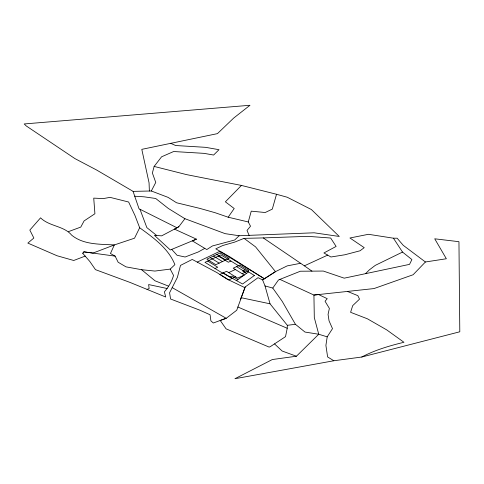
<?xml version="1.0" encoding="UTF-8"?>
<svg xmlns="http://www.w3.org/2000/svg" width="484" height="484" viewBox="0 0 484 484"><rect width="100%" height="100%" fill="white"/><g stroke="black" fill="none" stroke-linecap="round" stroke-linejoin="round"><path stroke-width="0.73" d="M172.189 287.629L226.234 318.291L220.208 320.462L226.234 318.291L236.73 310.244L244.946 287.69L227.075 279.141L217.147 272.716L192.251 259.442L180.502 265.395L177.392 277.374L169.582 292.766L170.58 299.003L199.783 310.153L210.068 314.769L210.903 320.898L213.353 323.003L220.208 320.462L226.064 328.83L269.128 347.095L270.247 346.689L285.524 336.646L287.218 328.273L287.333 325.321L270.036 303.813L265.014 285.935L262.606 279.891L258.02 277.689L244.487 287.472M327.202 336.84L318.744 334.25L314.304 317.607L313.928 295.052L318.611 294.562L327.238 298.682L325.06 301.26L329.374 308.405L328.061 314.412L329.053 320.838L332.49 328.648L327.202 336.84L325.907 345.407L327.614 356.932L333.839 360.755L361.748 357.023L459.8 331.788L458.953 241.691L434.723 238.8L446.351 258.758L425.412 261.983L413.1 274.749L373.981 288.573L313.928 295.052L279.909 279.389L278.445 280.024L272.77 288.059L265.014 285.935M170.707 143.343L175.65 145.521L205.531 147.33L218.998 149.689L213.619 155.037L204.06 153.361L173.653 151.522L161.602 156.798L154.136 166.423L152.381 173L155.757 182.438L151.323 190.986L133.1 191.374L96.576 169.999L74.917 158.595L26.263 125.955L24.2 123.952L249.98 105.276L233.669 118.084L217.437 133.632L141.8 149.35L149.054 182.807L149.375 191.029M249.163 235.466L247.028 230.438L250.524 226.203L248.268 221.956L251.25 211.157L265.208 212.518L272.292 209.13L276.521 194.266L287.218 197.236L311.387 209.53L339.278 236.464L314.146 232.798L239.138 235.738L225.151 233.657L184.924 218.701L168.311 208.441L155.709 198.482L144.069 196.819L134.715 196.208L133.1 191.374M240.518 299.324L245.207 286.952M68.522 231.606L80.786 227.081L84.083 220.922L94.912 213.746L93.733 198.131L103.364 198.579L110.043 197.363L128.635 202.022L134.988 215.543L139.67 227.758L134.522 238.201L114.357 244.934L92.916 253.096L83.865 251.849L82.764 253.344L89.83 261.487L95.469 269.649L130.027 282.426L165.697 297.007L164.409 291.834C168.523 287.048 171.874 281.537 173.544 275.414L170.223 269.098L154.88 271.064L141.582 269.697L125.997 266.859L118.144 262.231L115.138 256.139L110.449 253.495L114.357 244.934C99.922 244.099 83.569 244.886 71.705 235.194C63.961 225.75 49.271 226.512 40.559 217.842L29.839 230.082L33.85 238.037L27.842 243.089L57.033 255.752L73.731 260.483L85.251 256.078M151.323 190.986L168.142 197.399L176.527 202.754L199.801 208.38L215.071 212.7L228.158 217.207L234.208 208.525L225.375 201.828L241.443 185.433L276.521 194.266M82.77 253.344L83.865 251.849L115.138 256.139M178.814 226.73L174.452 229.12L196.437 239.15L170.332 249.968L154.45 235.351L161.662 235.847L174.452 229.12L178.814 226.73L184.924 218.701M365.632 273.563L369.359 269.872L375.312 265.353L402.519 252.079L411.902 259.563L409.537 264.367L344.221 278.167L323.312 271.058L300.37 271.221L279.909 279.389M333.839 360.755L234.934 378.724L272.329 359.539L296.414 356.224L318.744 334.25L304.968 332.048L295.409 324.286L282.257 301.423L272.77 288.059M239.138 235.738L234.704 239.991L212.446 245.951L206.777 249.562L192.299 240.863L196.437 239.15M170.223 269.098L174.887 264.645C168.474 248.437 153.355 237.662 139.67 227.758M236.501 280.647L248.57 271.917M361.748 357.023C374.955 350.053 389.463 345.782 403.946 342.279L386.734 329.9L367.392 318.793L350.591 312.307L352.709 305.628L359.521 299.136L357.845 295.651L347.694 291.513M204.786 248.365L198.234 251.989L185.088 257.016L177.047 255.256L171.723 249.393M197.254 262.11L219.815 251.323L264.361 278.76L275.487 271.639L287.169 265.897L300.6 263.278M215.005 268.505L217.727 267.228L207.721 261.064M230.916 261.045L228.369 262.237L218.363 256.072M228.69 272.613L235.345 269.497M229.948 277.036L232.054 276.049L237.892 279.643M245.243 269.872L242.696 271.064L246.507 273.412M235.514 276.818L228.865 279.933L219.911 274.416L226.566 271.3L237.644 278.125L244.293 275.009L233.215 268.184L239.87 265.069L248.818 270.58L242.169 273.702M244.051 238.364L255.57 246.87L275.487 271.639L262.606 279.891L264.361 278.76L229.821 256.829L215.785 248.843L222.743 245.527L234.619 242.139L244.051 238.364L263.26 237.916L304.363 265.831L327.692 255.11L330.929 256.998L344.826 254.778L360.042 250.785L364.222 247.651L349.944 237.989L368.463 234.298L393.431 238.195L397.152 238.207L403.214 245.303L425.412 261.983M147.051 289.384L149.151 288.579L148.624 284.562L167.137 288.518M287.333 325.321L295.409 324.286M263.26 237.916L307.969 236.343L330.669 238.031L336.12 246.429L323.917 252.957L327.692 255.11M241.443 185.433L186.57 174.621L154.136 166.423M241.141 297.702L270.036 303.813M228.158 217.207L248.268 221.956M296.414 356.224L282.124 351.009L274.555 343.936M168.577 286.147L155.013 280.799L141.582 269.697M237.856 306.995L287.218 328.273M176.932 227.752L139.041 208.786L134.715 196.208M216.844 254.493L225.798 260.011M236.543 266.63L245.497 272.141M213.517 256.054L222.471 261.566M210.195 257.615L219.149 263.127M223.239 272.861L232.193 278.373M304.363 265.831L311.956 271.143M156.731 235.508L146.84 227.601L139.973 209.251M393.431 238.195L402.519 252.079M254.366 275.487L242.593 283.999L219.682 271.385L204.992 262.34L220.91 254.88L254.366 275.487M220.172 252.938L206.868 259.17L215.822 264.688L229.126 258.45L220.172 252.938"/></g></svg>
